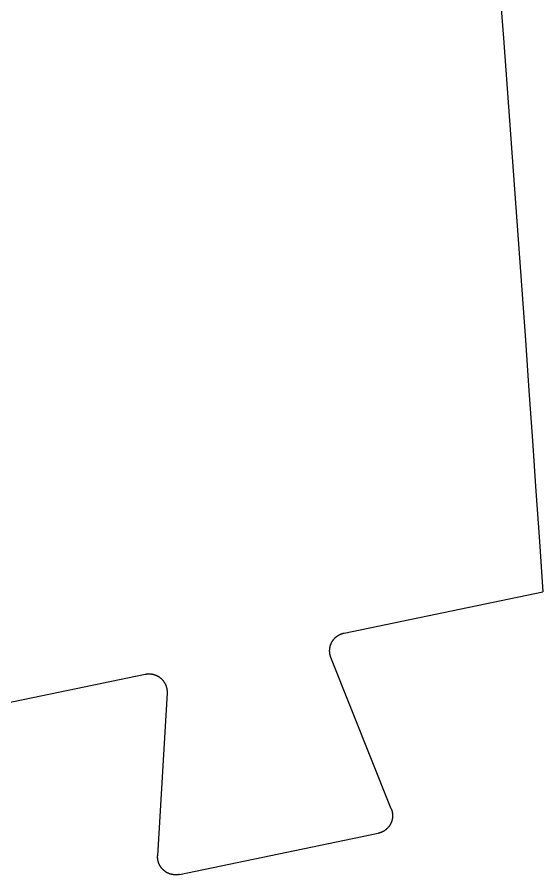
# Model space of a CAD drawing. Extents: x 20 to 1200, y -2407 to -64.
# Drawn here: x 578.3 to 752.6, y -2407.1 to -2122.8 of the extents above; entities that cross this region are included whole.
import ezdxf

# ---------------------------------------------------------------- set-up
doc = ezdxf.new("R2010")
doc.units = 0
doc.layers.add('DEFAULT', color=18, linetype='CONTINUOUS')

msp = doc.modelspace()

# ---------------------------------------------------------------- linework, layer by layer
at = {"layer": 'DEFAULT', "color": 18}
for p, q in [((686.6727, -2326.9333), (752.5762, -2313.2873)), ((702.3295, -2385.2275), (682.3164, -2335.0292)), ((554.8669, -2354.2255), (620.7703, -2340.5795)), ((627.9761, -2346.7973), (624.8636, -2400.7415)), ((632.0697, -2406.9694), (697.9721, -2393.3233))]:
    msp.add_line(p, q, dxfattribs=at)
for points in [[(738.238, -2112.99, 0), (739.497, -2129.69, 0), (740.745, -2146.4, 0), (741.98, -2163.1, 0), (743.204, -2179.8, 0), (744.417, -2196.5, 0), (745.617, -2213.19, 0), (746.806, -2229.88, 0), (747.983, -2246.57, 0), (749.149, -2263.25, 0), (750.303, -2279.93, 0), (751.445, -2296.61, 0), (752.576, -2313.29, 0)], [(682.316, -2335.03, 0), (682.292, -2334.97, 0), (682.268, -2334.9, 0), (682.245, -2334.84, 0), (682.223, -2334.78, 0), (682.201, -2334.71, 0), (682.18, -2334.65, 0), (682.16, -2334.59, 0), (682.141, -2334.52, 0), (682.122, -2334.46, 0), (682.104, -2334.4, 0), (682.087, -2334.33, 0), (682.071, -2334.27, 0), (682.055, -2334.21, 0), (682.04, -2334.14, 0), (682.026, -2334.08, 0), (682.013, -2334.01, 0), (682, -2333.95, 0), (681.988, -2333.89, 0), (681.977, -2333.82, 0), (681.966, -2333.76, 0), (681.956, -2333.7, 0), (681.947, -2333.63, 0), (681.939, -2333.57, 0), (681.931, -2333.51, 0), (681.924, -2333.44, 0), (681.918, -2333.38, 0), (681.912, -2333.32, 0), (681.907, -2333.26, 0), (681.903, -2333.19, 0), (681.899, -2333.13, 0), (681.896, -2333.07, 0), (681.894, -2333.01, 0), (681.892, -2332.95, 0), (681.891, -2332.89, 0), (681.89, -2332.82, 0), (681.89, -2332.76, 0), (681.891, -2332.7, 0), (681.893, -2332.64, 0), (681.895, -2332.58, 0), (681.897, -2332.52, 0), (681.9, -2332.46, 0), (681.904, -2332.4, 0), (681.908, -2332.34, 0), (681.913, -2332.29, 0), (681.919, -2332.23, 0), (681.925, -2332.17, 0), (681.932, -2332.11, 0), (681.939, -2332.05, 0), (681.947, -2331.99, 0), (681.956, -2331.93, 0), (681.965, -2331.87, 0), (681.975, -2331.8, 0), (681.986, -2331.74, 0), (681.997, -2331.68, 0), (682.009, -2331.62, 0), (682.021, -2331.56, 0), (682.035, -2331.5, 0), (682.049, -2331.44, 0), (682.063, -2331.38, 0), (682.079, -2331.32, 0), (682.095, -2331.25, 0), (682.112, -2331.19, 0), (682.129, -2331.13, 0), (682.147, -2331.07, 0), (682.166, -2331.01, 0), (682.186, -2330.95, 0), (682.206, -2330.89, 0), (682.227, -2330.83, 0), (682.249, -2330.76, 0), (682.272, -2330.7, 0), (682.295, -2330.64, 0), (682.319, -2330.58, 0), (682.344, -2330.52, 0), (682.369, -2330.46, 0), (682.395, -2330.4, 0), (682.422, -2330.34, 0), (682.45, -2330.28, 0), (682.478, -2330.22, 0), (682.507, -2330.16, 0), (682.537, -2330.1, 0), (682.568, -2330.04, 0), (682.599, -2329.98, 0), (682.631, -2329.92, 0), (682.664, -2329.86, 0), (682.697, -2329.8, 0), (682.731, -2329.74, 0), (682.766, -2329.69, 0), (682.802, -2329.63, 0), (682.838, -2329.57, 0), (682.875, -2329.51, 0), (682.913, -2329.46, 0), (682.952, -2329.4, 0), (682.991, -2329.35, 0), (683.031, -2329.29, 0), (683.071, -2329.23, 0), (683.112, -2329.18, 0), (683.154, -2329.12, 0), (683.197, -2329.07, 0), (683.24, -2329.02, 0), (683.284, -2328.96, 0), (683.328, -2328.91, 0), (683.374, -2328.86, 0), (683.419, -2328.81, 0), (683.466, -2328.76, 0), (683.513, -2328.71, 0), (683.561, -2328.65, 0), (683.609, -2328.61, 0), (683.658, -2328.56, 0), (683.707, -2328.51, 0), (683.757, -2328.46, 0), (683.808, -2328.41, 0), (683.859, -2328.36, 0), (683.911, -2328.32, 0), (683.963, -2328.27, 0), (684.016, -2328.23, 0), (684.069, -2328.18, 0), (684.123, -2328.14, 0), (684.177, -2328.1, 0), (684.232, -2328.05, 0), (684.287, -2328.01, 0), (684.342, -2327.97, 0), (684.399, -2327.93, 0), (684.455, -2327.89, 0), (684.512, -2327.85, 0), (684.57, -2327.81, 0), (684.627, -2327.77, 0), (684.685, -2327.74, 0), (684.744, -2327.7, 0), (684.803, -2327.66, 0), (684.862, -2327.63, 0), (684.922, -2327.59, 0), (684.982, -2327.56, 0), (685.042, -2327.53, 0), (685.102, -2327.5, 0), (685.163, -2327.46, 0), (685.224, -2327.43, 0), (685.286, -2327.4, 0), (685.347, -2327.37, 0), (685.409, -2327.35, 0), (685.471, -2327.32, 0), (685.533, -2327.29, 0), (685.595, -2327.26, 0), (685.658, -2327.24, 0), (685.721, -2327.21, 0), (685.784, -2327.19, 0), (685.847, -2327.17, 0), (685.91, -2327.14, 0), (685.973, -2327.12, 0), (686.036, -2327.1, 0), (686.1, -2327.08, 0), (686.163, -2327.06, 0), (686.227, -2327.04, 0), (686.291, -2327.03, 0), (686.354, -2327.01, 0), (686.418, -2326.99, 0), (686.482, -2326.98, 0), (686.545, -2326.96, 0), (686.609, -2326.95, 0), (686.673, -2326.93, 0)], [(620.77, -2340.58, 0), (620.788, -2340.58, 0), (620.806, -2340.57, 0), (620.823, -2340.57, 0), (620.841, -2340.57, 0), (620.859, -2340.56, 0), (620.876, -2340.56, 0), (620.894, -2340.56, 0), (620.912, -2340.55, 0), (620.929, -2340.55, 0), (620.947, -2340.55, 0), (620.965, -2340.54, 0), (620.982, -2340.54, 0), (621, -2340.54, 0), (621.017, -2340.53, 0), (621.035, -2340.53, 0), (621.053, -2340.53, 0), (621.07, -2340.53, 0), (621.088, -2340.52, 0), (621.105, -2340.52, 0), (621.123, -2340.52, 0), (621.141, -2340.51, 0), (621.158, -2340.51, 0), (621.176, -2340.51, 0), (621.193, -2340.51, 0), (621.211, -2340.51, 0), (621.228, -2340.5, 0), (621.246, -2340.5, 0), (621.263, -2340.5, 0), (621.281, -2340.5, 0), (621.298, -2340.49, 0), (621.316, -2340.49, 0), (621.333, -2340.49, 0), (621.351, -2340.49, 0), (621.368, -2340.49, 0), (621.386, -2340.49, 0), (621.403, -2340.48, 0), (621.42, -2340.48, 0), (621.438, -2340.48, 0), (621.455, -2340.48, 0), (621.473, -2340.48, 0), (621.49, -2340.48, 0), (621.507, -2340.47, 0), (621.525, -2340.47, 0), (621.542, -2340.47, 0), (621.559, -2340.47, 0), (621.577, -2340.47, 0), (621.594, -2340.47, 0), (621.611, -2340.47, 0), (621.628, -2340.47, 0), (621.646, -2340.46, 0), (621.663, -2340.46, 0), (621.68, -2340.46, 0), (621.697, -2340.46, 0), (621.715, -2340.46, 0), (621.732, -2340.46, 0), (621.749, -2340.46, 0), (621.766, -2340.46, 0), (621.783, -2340.46, 0), (621.8, -2340.46, 0), (621.817, -2340.46, 0), (621.834, -2340.46, 0), (621.851, -2340.46, 0), (621.869, -2340.46, 0), (621.886, -2340.46, 0), (621.903, -2340.46, 0), (621.92, -2340.46, 0), (621.937, -2340.46, 0), (621.954, -2340.46, 0), (621.97, -2340.46, 0), (621.987, -2340.46, 0), (622.004, -2340.46, 0), (622.021, -2340.46, 0), (622.038, -2340.46, 0), (622.055, -2340.46, 0), (622.072, -2340.46, 0), (622.089, -2340.46, 0), (622.105, -2340.46, 0), (622.122, -2340.46, 0), (622.139, -2340.46, 0), (622.156, -2340.46, 0), (622.172, -2340.46, 0), (622.189, -2340.46, 0), (622.206, -2340.46, 0), (622.222, -2340.46, 0), (622.239, -2340.46, 0), (622.256, -2340.46, 0), (622.272, -2340.46, 0), (622.289, -2340.46, 0), (622.306, -2340.46, 0), (622.322, -2340.46, 0), (622.339, -2340.47, 0), (622.355, -2340.47, 0), (622.372, -2340.47, 0), (622.388, -2340.47, 0), (622.404, -2340.47, 0)], [(622.404, -2340.47, 0), (622.493, -2340.48, 0), (622.582, -2340.48, 0), (622.671, -2340.49, 0), (622.761, -2340.51, 0), (622.851, -2340.52, 0), (622.941, -2340.53, 0), (623.032, -2340.55, 0), (623.123, -2340.56, 0), (623.214, -2340.58, 0), (623.305, -2340.6, 0), (623.397, -2340.62, 0), (623.488, -2340.65, 0), (623.58, -2340.67, 0), (623.671, -2340.7, 0), (623.763, -2340.72, 0), (623.855, -2340.75, 0), (623.946, -2340.78, 0), (624.038, -2340.82, 0), (624.129, -2340.85, 0), (624.22, -2340.89, 0), (624.311, -2340.92, 0), (624.401, -2340.96, 0), (624.491, -2341, 0), (624.581, -2341.05, 0), (624.671, -2341.09, 0), (624.76, -2341.13, 0), (624.848, -2341.18, 0), (624.936, -2341.23, 0), (625.024, -2341.28, 0), (625.11, -2341.33, 0), (625.197, -2341.39, 0), (625.282, -2341.44, 0), (625.367, -2341.5, 0), (625.451, -2341.56, 0), (625.534, -2341.62, 0), (625.616, -2341.68, 0), (625.697, -2341.74, 0), (625.777, -2341.8, 0), (625.857, -2341.87, 0), (625.935, -2341.94, 0), (626.012, -2342.01, 0), (626.088, -2342.08, 0), (626.163, -2342.15, 0), (626.237, -2342.22, 0), (626.309, -2342.29, 0), (626.38, -2342.37, 0), (626.45, -2342.45, 0), (626.519, -2342.52, 0), (626.586, -2342.6, 0), (626.652, -2342.68, 0), (626.716, -2342.76, 0), (626.779, -2342.85, 0), (626.841, -2342.93, 0), (626.901, -2343.01, 0), (626.96, -2343.1, 0), (627.017, -2343.19, 0), (627.072, -2343.27, 0), (627.126, -2343.36, 0), (627.178, -2343.45, 0), (627.229, -2343.54, 0), (627.278, -2343.63, 0), (627.325, -2343.72, 0), (627.371, -2343.81, 0), (627.415, -2343.9, 0), (627.458, -2343.99, 0), (627.499, -2344.09, 0), (627.538, -2344.18, 0), (627.575, -2344.27, 0), (627.611, -2344.37, 0), (627.645, -2344.46, 0), (627.677, -2344.56, 0), (627.708, -2344.65, 0), (627.737, -2344.75, 0), (627.765, -2344.84, 0), (627.79, -2344.94, 0), (627.814, -2345.03, 0), (627.837, -2345.13, 0), (627.858, -2345.22, 0), (627.877, -2345.32, 0), (627.894, -2345.41, 0), (627.91, -2345.51, 0), (627.925, -2345.6, 0), (627.938, -2345.69, 0), (627.949, -2345.79, 0), (627.959, -2345.88, 0), (627.967, -2345.98, 0), (627.973, -2346.07, 0), (627.979, -2346.16, 0), (627.983, -2346.25, 0), (627.985, -2346.35, 0), (627.986, -2346.44, 0), (627.985, -2346.53, 0), (627.984, -2346.62, 0), (627.981, -2346.71, 0), (627.976, -2346.8, 0)], [(702.329, -2385.23, 0), (702.354, -2385.29, 0), (702.378, -2385.35, 0), (702.401, -2385.42, 0), (702.423, -2385.48, 0), (702.445, -2385.54, 0), (702.466, -2385.61, 0), (702.486, -2385.67, 0), (702.505, -2385.73, 0), (702.524, -2385.8, 0), (702.542, -2385.86, 0), (702.559, -2385.92, 0), (702.575, -2385.99, 0), (702.591, -2386.05, 0), (702.606, -2386.12, 0), (702.62, -2386.18, 0), (702.633, -2386.24, 0), (702.646, -2386.31, 0), (702.658, -2386.37, 0), (702.669, -2386.43, 0), (702.68, -2386.5, 0), (702.689, -2386.56, 0), (702.699, -2386.62, 0), (702.707, -2386.69, 0), (702.715, -2386.75, 0), (702.722, -2386.81, 0), (702.728, -2386.87, 0), (702.734, -2386.94, 0), (702.739, -2387, 0), (702.743, -2387.06, 0), (702.747, -2387.12, 0), (702.75, -2387.19, 0), (702.752, -2387.25, 0), (702.754, -2387.31, 0), (702.755, -2387.37, 0), (702.755, -2387.43, 0), (702.755, -2387.49, 0), (702.755, -2387.55, 0), (702.753, -2387.61, 0), (702.751, -2387.67, 0), (702.749, -2387.73, 0), (702.746, -2387.79, 0), (702.742, -2387.85, 0), (702.737, -2387.91, 0), (702.733, -2387.97, 0), (702.727, -2388.03, 0), (702.721, -2388.09, 0), (702.714, -2388.15, 0), (702.707, -2388.21, 0), (702.699, -2388.27, 0), (702.69, -2388.33, 0), (702.681, -2388.39, 0), (702.671, -2388.45, 0), (702.66, -2388.51, 0), (702.649, -2388.57, 0), (702.637, -2388.63, 0), (702.624, -2388.7, 0), (702.611, -2388.76, 0), (702.597, -2388.82, 0), (702.582, -2388.88, 0), (702.567, -2388.94, 0), (702.551, -2389, 0), (702.534, -2389.06, 0), (702.516, -2389.12, 0), (702.498, -2389.19, 0), (702.479, -2389.25, 0), (702.46, -2389.31, 0), (702.439, -2389.37, 0), (702.418, -2389.43, 0), (702.396, -2389.49, 0), (702.374, -2389.55, 0), (702.351, -2389.61, 0), (702.327, -2389.68, 0), (702.302, -2389.74, 0), (702.276, -2389.8, 0), (702.25, -2389.86, 0), (702.223, -2389.92, 0), (702.196, -2389.98, 0), (702.167, -2390.04, 0), (702.138, -2390.1, 0), (702.108, -2390.16, 0), (702.078, -2390.22, 0), (702.046, -2390.28, 0), (702.014, -2390.34, 0), (701.982, -2390.4, 0), (701.948, -2390.45, 0), (701.914, -2390.51, 0), (701.879, -2390.57, 0), (701.843, -2390.63, 0), (701.807, -2390.69, 0), (701.77, -2390.74, 0), (701.732, -2390.8, 0), (701.694, -2390.86, 0), (701.655, -2390.91, 0), (701.615, -2390.97, 0), (701.574, -2391.02, 0), (701.533, -2391.08, 0), (701.491, -2391.13, 0), (701.449, -2391.19, 0), (701.405, -2391.24, 0), (701.361, -2391.29, 0), (701.317, -2391.35, 0), (701.272, -2391.4, 0), (701.226, -2391.45, 0), (701.179, -2391.5, 0), (701.132, -2391.55, 0), (701.085, -2391.6, 0), (701.036, -2391.65, 0), (700.988, -2391.7, 0), (700.938, -2391.75, 0), (700.888, -2391.8, 0), (700.837, -2391.85, 0), (700.786, -2391.89, 0), (700.735, -2391.94, 0), (700.682, -2391.98, 0), (700.63, -2392.03, 0), (700.576, -2392.07, 0), (700.523, -2392.12, 0), (700.468, -2392.16, 0), (700.414, -2392.2, 0), (700.358, -2392.25, 0), (700.303, -2392.29, 0), (700.247, -2392.33, 0), (700.19, -2392.37, 0), (700.133, -2392.41, 0), (700.076, -2392.45, 0), (700.018, -2392.48, 0), (699.96, -2392.52, 0), (699.901, -2392.56, 0), (699.842, -2392.59, 0), (699.783, -2392.63, 0), (699.723, -2392.66, 0), (699.663, -2392.7, 0), (699.603, -2392.73, 0), (699.543, -2392.76, 0), (699.482, -2392.79, 0), (699.421, -2392.82, 0), (699.359, -2392.85, 0), (699.298, -2392.88, 0), (699.236, -2392.91, 0), (699.174, -2392.94, 0), (699.112, -2392.97, 0), (699.049, -2392.99, 0), (698.987, -2393.02, 0), (698.924, -2393.04, 0), (698.861, -2393.07, 0), (698.798, -2393.09, 0), (698.735, -2393.11, 0), (698.672, -2393.13, 0), (698.608, -2393.15, 0), (698.545, -2393.17, 0), (698.481, -2393.19, 0), (698.418, -2393.21, 0), (698.354, -2393.23, 0), (698.291, -2393.25, 0), (698.227, -2393.26, 0), (698.163, -2393.28, 0), (698.099, -2393.3, 0), (698.036, -2393.31, 0), (697.972, -2393.32, 0)], [(632.07, -2406.97, 0), (632.002, -2406.98, 0), (631.935, -2407, 0), (631.868, -2407.01, 0), (631.8, -2407.02, 0), (631.733, -2407.03, 0), (631.666, -2407.04, 0), (631.599, -2407.05, 0), (631.533, -2407.06, 0), (631.466, -2407.06, 0), (631.4, -2407.07, 0), (631.333, -2407.07, 0), (631.267, -2407.08, 0), (631.202, -2407.08, 0), (631.136, -2407.09, 0), (631.07, -2407.09, 0), (631.005, -2407.09, 0), (630.94, -2407.09, 0), (630.875, -2407.09, 0), (630.811, -2407.09, 0), (630.747, -2407.09, 0), (630.683, -2407.09, 0), (630.619, -2407.09, 0), (630.556, -2407.09, 0), (630.493, -2407.08, 0), (630.43, -2407.08, 0), (630.367, -2407.07, 0), (630.304, -2407.07, 0), (630.241, -2407.06, 0), (630.177, -2407.06, 0), (630.114, -2407.05, 0), (630.05, -2407.04, 0), (629.986, -2407.03, 0), (629.922, -2407.02, 0), (629.858, -2407.01, 0), (629.794, -2407, 0), (629.729, -2406.99, 0), (629.664, -2406.98, 0), (629.6, -2406.96, 0), (629.535, -2406.95, 0), (629.47, -2406.93, 0), (629.405, -2406.92, 0), (629.34, -2406.9, 0), (629.275, -2406.88, 0), (629.21, -2406.86, 0), (629.145, -2406.85, 0), (629.08, -2406.83, 0), (629.015, -2406.81, 0), (628.95, -2406.78, 0), (628.885, -2406.76, 0), (628.821, -2406.74, 0), (628.756, -2406.72, 0), (628.691, -2406.69, 0), (628.627, -2406.67, 0), (628.562, -2406.64, 0), (628.498, -2406.61, 0), (628.434, -2406.58, 0), (628.37, -2406.56, 0), (628.306, -2406.53, 0), (628.242, -2406.5, 0), (628.179, -2406.46, 0), (628.115, -2406.43, 0), (628.052, -2406.4, 0), (627.99, -2406.37, 0), (627.927, -2406.33, 0), (627.865, -2406.3, 0), (627.803, -2406.26, 0), (627.742, -2406.22, 0), (627.68, -2406.19, 0), (627.619, -2406.15, 0), (627.559, -2406.11, 0), (627.499, -2406.07, 0), (627.439, -2406.03, 0), (627.38, -2405.99, 0), (627.321, -2405.94, 0), (627.262, -2405.9, 0), (627.204, -2405.86, 0), (627.147, -2405.81, 0), (627.09, -2405.77, 0), (627.033, -2405.72, 0), (626.977, -2405.67, 0), (626.921, -2405.63, 0), (626.866, -2405.58, 0), (626.812, -2405.53, 0), (626.758, -2405.48, 0), (626.705, -2405.43, 0), (626.652, -2405.38, 0), (626.6, -2405.33, 0), (626.548, -2405.27, 0), (626.497, -2405.22, 0), (626.447, -2405.17, 0), (626.397, -2405.11, 0), (626.349, -2405.06, 0), (626.3, -2405, 0), (626.253, -2404.95, 0), (626.206, -2404.89, 0), (626.16, -2404.83, 0), (626.114, -2404.77, 0), (626.07, -2404.72, 0), (626.026, -2404.66, 0), (625.982, -2404.6, 0), (625.94, -2404.54, 0), (625.898, -2404.48, 0), (625.857, -2404.42, 0), (625.817, -2404.36, 0), (625.778, -2404.29, 0), (625.739, -2404.23, 0), (625.701, -2404.17, 0), (625.664, -2404.11, 0), (625.628, -2404.04, 0), (625.593, -2403.98, 0), (625.558, -2403.92, 0), (625.524, -2403.85, 0), (625.491, -2403.79, 0), (625.459, -2403.72, 0), (625.428, -2403.66, 0), (625.398, -2403.59, 0), (625.368, -2403.53, 0), (625.339, -2403.46, 0), (625.311, -2403.39, 0), (625.284, -2403.33, 0), (625.258, -2403.26, 0), (625.233, -2403.19, 0), (625.208, -2403.13, 0), (625.185, -2403.06, 0), (625.162, -2402.99, 0), (625.14, -2402.93, 0), (625.119, -2402.86, 0), (625.098, -2402.79, 0), (625.079, -2402.72, 0), (625.06, -2402.66, 0), (625.043, -2402.59, 0), (625.026, -2402.52, 0), (625.009, -2402.45, 0), (624.994, -2402.39, 0), (624.98, -2402.32, 0), (624.966, -2402.25, 0), (624.953, -2402.18, 0), (624.941, -2402.12, 0), (624.93, -2402.05, 0), (624.919, -2401.98, 0), (624.91, -2401.92, 0), (624.901, -2401.85, 0), (624.893, -2401.78, 0), (624.886, -2401.72, 0), (624.879, -2401.65, 0), (624.873, -2401.58, 0), (624.868, -2401.52, 0), (624.864, -2401.45, 0), (624.86, -2401.39, 0), (624.857, -2401.32, 0), (624.855, -2401.25, 0), (624.854, -2401.19, 0), (624.853, -2401.12, 0), (624.853, -2401.06, 0), (624.854, -2401, 0), (624.855, -2400.93, 0), (624.857, -2400.87, 0), (624.86, -2400.8, 0), (624.864, -2400.74, 0)]]:
    msp.add_polyline3d(points, dxfattribs=at)

doc.saveas('drawing.dxf')
